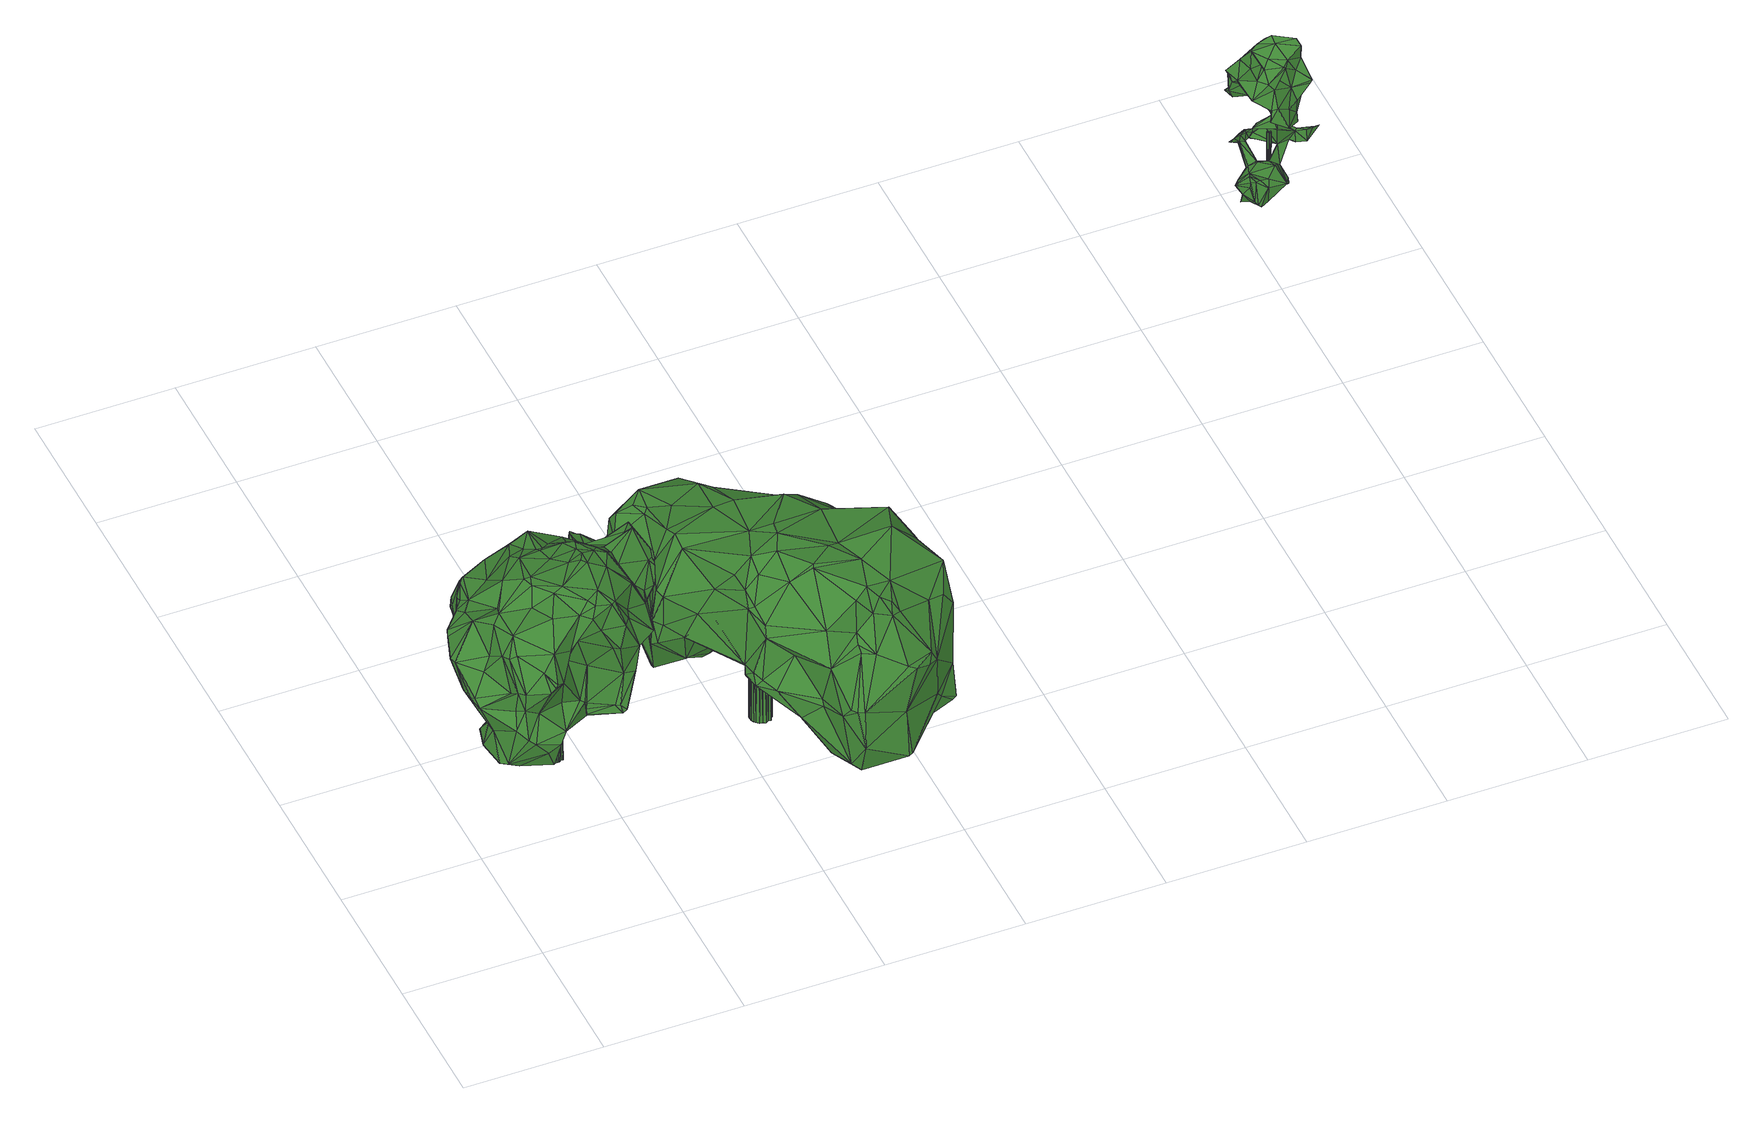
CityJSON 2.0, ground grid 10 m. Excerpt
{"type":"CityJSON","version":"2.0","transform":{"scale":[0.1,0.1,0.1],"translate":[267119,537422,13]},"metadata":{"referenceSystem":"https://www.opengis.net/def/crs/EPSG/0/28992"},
"CityObjects":{
"tree1":{"type":"SolitaryVegetationObject","attributes":{"gtid":569,"crown_width_m":14.97,"crown_median_z":24.35,"crown_r50_m":0.494,"crown_porosity":0.864,"trunk_H_m":10.89,"trunk_DBH_m":1.04,"trunk_radius_m":0.522,"trunk_base_height_m":13.46,"original_gtid":"652"},"geometry":[{"type":"Solid","lod":"3","boundaries":[[[[0,1,2]],[[3,4,5]],[[6,4,3]],[[7,8,9]],[[10,11,12]],[[13,12,11]],[[14,15,16]],[[17,18,19]],[[20,21,22]],[[23,24,25]],[[3,5,26]],[[3,27,28]],[[29,27,30]],[[31,20,32]],[[33,34,35]],[[36,37,38]],[[39,40,41]],[[29,30,42]],[[43,44,45]],[[46,47,48]],[[49,50,51]],[[52,53,54]],[[55,56,57]],[[58,59,60]],[[61,14,16]],[[62,63,64]],[[65,66,67]],[[35,68,69]],[[70,71,72]],[[73,74,75]],[[76,77,78]],[[44,78,77]],[[79,80,81]],[[82,83,84]],[[3,26,30]],[[27,29,85]],[[16,86,61]],[[43,45,87]],[[34,88,35]],[[89,33,35]],[[66,44,67]],[[79,81,90]],[[49,91,50]],[[92,93,94]],[[95,43,87]],[[96,97,98]],[[99,97,96]],[[79,25,80]],[[100,80,25]],[[101,102,35]],[[103,58,104]],[[105,13,106]],[[107,108,109]],[[110,66,65]],[[111,112,113]],[[67,95,65]],[[50,91,58]],[[25,114,100]],[[13,105,12]],[[1,115,53]],[[116,117,16]],[[20,118,21]],[[119,118,20]],[[89,35,69]],[[40,26,5]],[[39,41,120]],[[121,60,122]],[[123,88,34]],[[124,125,126]],[[58,91,49]],[[82,127,125]],[[128,20,31]],[[25,24,129]],[[117,130,55]],[[68,102,36]],[[21,131,132]],[[11,131,21]],[[30,27,3]],[[26,133,30]],[[68,35,102]],[[41,134,120]],[[63,135,136]],[[137,106,118]],[[40,39,26]],[[69,138,89]],[[137,139,140]],[[119,20,128]],[[141,142,143]],[[39,75,133]],[[26,39,133]],[[100,114,144]],[[21,132,22]],[[144,128,31]],[[129,145,146]],[[22,32,20]],[[147,148,149]],[[150,96,151]],[[9,31,7]],[[152,153,39]],[[94,64,63]],[[154,64,94]],[[19,155,156]],[[157,65,95]],[[158,123,159]],[[160,158,159]],[[137,118,119]],[[161,96,98]],[[161,98,162]],[[94,63,92]],[[65,163,110]],[[152,39,120]],[[60,59,122]],[[164,165,51]],[[51,165,166]],[[54,53,167]],[[115,167,53]],[[123,168,169]],[[123,113,168]],[[170,171,172]],[[173,53,52]],[[129,146,174]],[[32,8,7]],[[108,135,63]],[[31,100,144]],[[23,37,162]],[[23,162,98]],[[13,21,118]],[[144,139,128]],[[174,139,144]],[[59,103,122]],[[1,53,2]],[[17,145,175]],[[31,32,7]],[[176,177,74]],[[178,179,28]],[[99,180,181]],[[23,98,97]],[[182,183,107]],[[184,183,182]],[[76,185,186]],[[125,83,82]],[[15,187,188]],[[128,139,119]],[[16,15,116]],[[138,36,38]],[[175,145,129]],[[45,189,87]],[[88,123,158]],[[95,67,43]],[[14,187,15]],[[137,119,139]],[[159,169,160]],[[123,169,159]],[[190,191,82]],[[82,191,192]],[[193,120,134]],[[174,146,139]],[[24,194,129]],[[84,190,82]],[[195,63,136]],[[92,63,195]],[[62,109,196]],[[163,19,18]],[[150,197,180]],[[163,18,110]],[[198,110,18]],[[122,103,121]],[[199,200,96]],[[162,37,201]],[[158,202,88]],[[35,88,202]],[[99,150,180]],[[70,203,157]],[[202,204,205]],[[206,207,208]],[[158,204,202]],[[204,209,205]],[[50,41,210]],[[43,67,44]],[[55,57,117]],[[66,78,44]],[[164,210,4]],[[5,4,210]],[[152,120,193]],[[211,212,213]],[[50,134,41]],[[214,201,101]],[[215,200,199]],[[78,197,76]],[[216,157,203]],[[96,150,99]],[[124,148,125]],[[149,148,124]],[[188,217,15]],[[218,160,169]],[[149,218,169]],[[161,219,199]],[[220,64,221]],[[17,222,18]],[[209,214,101]],[[212,148,147]],[[218,209,204]],[[209,101,205]],[[220,82,192]],[[40,5,210]],[[40,210,41]],[[160,204,158]],[[204,160,218]],[[99,181,97]],[[181,223,97]],[[224,182,109]],[[225,219,126]],[[161,126,219]],[[104,152,193]],[[109,62,224]],[[162,201,161]],[[226,207,206]],[[226,227,207]],[[228,227,229]],[[116,227,228]],[[95,93,157]],[[92,157,93]],[[6,230,231]],[[66,110,198]],[[197,78,66]],[[179,232,233]],[[234,233,232]],[[81,235,90]],[[187,176,188]],[[81,80,236]],[[70,157,92]],[[237,178,85]],[[189,45,238]],[[187,177,176]],[[54,9,8]],[[93,87,154]],[[93,154,94]],[[16,117,86]],[[185,200,186]],[[109,182,107]],[[108,196,109]],[[58,60,121]],[[239,155,146]],[[198,240,180]],[[18,240,198]],[[86,85,61]],[[29,61,85]],[[241,242,225]],[[229,227,226]],[[181,180,243]],[[154,87,189]],[[154,238,221]],[[189,238,154]],[[186,242,77]],[[241,77,242]],[[244,132,245]],[[243,223,181]],[[36,102,37]],[[37,102,201]],[[6,234,230]],[[169,168,149]],[[246,170,172]],[[177,247,248]],[[176,143,249]],[[210,51,50]],[[121,103,104]],[[220,127,82]],[[226,206,52]],[[176,217,188]],[[77,238,45]],[[250,192,191]],[[147,113,112]],[[199,219,251]],[[51,166,49]],[[174,114,129]],[[229,244,228]],[[104,252,152]],[[228,117,116]],[[63,62,196]],[[108,63,196]],[[237,85,86]],[[34,111,113]],[[34,113,123]],[[230,253,83]],[[47,254,255]],[[2,53,173]],[[69,256,138]],[[36,138,256]],[[146,140,139]],[[103,59,58]],[[2,173,257]],[[2,257,0]],[[87,93,95]],[[224,250,179]],[[232,179,250]],[[126,161,201]],[[126,201,214]],[[44,77,45]],[[184,182,224]],[[13,118,106]],[[140,146,155]],[[156,155,239]],[[58,252,104]],[[246,72,136]],[[19,258,17]],[[49,252,58]],[[76,151,185]],[[197,150,151]],[[197,151,76]],[[164,51,210]],[[46,112,111]],[[230,142,165]],[[152,166,259]],[[54,167,9]],[[22,132,244]],[[22,244,229]],[[92,195,70]],[[71,70,195]],[[199,251,215]],[[205,35,202]],[[37,23,38]],[[199,96,161]],[[73,176,74]],[[166,152,252]],[[49,166,252]],[[127,220,260]],[[13,11,21]],[[261,208,262]],[[225,126,125]],[[193,134,104]],[[121,104,134]],[[155,19,163]],[[180,222,243]],[[248,42,74]],[[263,155,203]],[[216,203,155]],[[218,264,209]],[[152,259,153]],[[261,48,257]],[[248,247,42]],[[149,168,147]],[[42,247,29]],[[187,247,177]],[[265,183,178]],[[265,266,183]],[[170,105,106]],[[172,171,263]],[[12,246,107]],[[105,246,12]],[[83,212,211]],[[186,77,76]],[[234,6,233]],[[97,267,23]],[[24,23,267]],[[184,178,183]],[[27,85,178]],[[56,265,237]],[[192,62,64]],[[192,64,220]],[[259,141,268]],[[259,268,153]],[[245,10,56]],[[56,10,266]],[[269,241,225]],[[33,270,34]],[[107,135,108]],[[77,241,238]],[[269,238,241]],[[234,232,271]],[[221,260,220]],[[221,238,269]],[[257,206,261]],[[138,79,272]],[[138,272,89]],[[90,272,79]],[[55,245,56]],[[130,245,55]],[[168,113,147]],[[58,134,50]],[[58,121,134]],[[237,86,57]],[[170,106,171]],[[225,260,269]],[[174,144,114]],[[25,129,114]],[[267,97,223]],[[32,273,8]],[[22,273,32]],[[226,273,229]],[[0,274,1]],[[0,235,274]],[[140,171,137]],[[106,137,171]],[[242,251,225]],[[215,242,186]],[[107,183,266]],[[267,194,24]],[[83,253,84]],[[205,101,35]],[[190,253,271]],[[230,271,253]],[[275,33,272]],[[275,272,90]],[[89,272,33]],[[197,66,198]],[[39,268,75]],[[153,268,39]],[[230,48,142]],[[48,249,142]],[[141,165,142]],[[34,270,111]],[[234,271,230]],[[33,275,270]],[[27,178,28]],[[180,197,198]],[[127,276,125]],[[56,266,265]],[[6,231,4]],[[12,266,10]],[[107,266,12]],[[249,48,217]],[[249,217,176]],[[15,217,262]],[[36,256,68]],[[69,68,256]],[[261,262,217]],[[151,96,200]],[[151,200,185]],[[245,131,10]],[[11,10,131]],[[262,208,277]],[[262,116,15]],[[261,217,48]],[[75,268,73]],[[268,141,73]],[[56,237,57]],[[269,260,221]],[[157,163,65]],[[115,274,81]],[[81,167,115]],[[9,167,236]],[[1,274,115]],[[100,31,236]],[[230,165,164]],[[83,211,230]],[[101,201,102]],[[259,166,165]],[[141,259,165]],[[178,237,265]],[[226,52,273]],[[52,54,273]],[[130,244,245]],[[164,231,230]],[[163,157,216]],[[4,231,164]],[[178,184,179]],[[224,179,184]],[[192,250,62]],[[224,62,250]],[[212,83,148]],[[117,57,86]],[[246,105,170]],[[8,273,54]],[[163,216,155]],[[250,191,232]],[[52,206,173]],[[75,74,133]],[[173,206,257]],[[251,219,225]],[[175,222,17]],[[136,135,246]],[[229,273,22]],[[246,135,107]],[[248,74,177]],[[215,186,200]],[[209,264,214]],[[149,264,218]],[[136,72,71]],[[124,126,264]],[[214,264,126]],[[275,90,235]],[[275,235,0]],[[124,264,149]],[[84,253,190]],[[48,47,257]],[[257,255,0]],[[111,47,46]],[[61,29,247]],[[172,72,246]],[[70,72,172]],[[261,206,208]],[[187,14,247]],[[61,247,14]],[[270,254,111]],[[228,130,117]],[[244,130,228]],[[47,255,257]],[[71,195,136]],[[47,111,254]],[[81,274,235]],[[270,275,255]],[[270,255,254]],[[0,255,275]],[[6,3,233]],[[179,233,28]],[[3,28,233]],[[249,143,142]],[[212,147,112]],[[263,171,140]],[[263,140,155]],[[17,258,145]],[[251,242,215]],[[172,203,70]],[[263,203,172]],[[277,207,116]],[[277,116,262]],[[175,129,194]],[[243,194,223]],[[267,223,194]],[[222,194,243]],[[222,175,194]],[[30,74,42]],[[138,278,79]],[[38,278,138]],[[141,143,73]],[[176,73,143]],[[133,74,30]],[[79,278,25]],[[23,25,278]],[[38,23,278]],[[221,64,279]],[[154,279,64]],[[221,279,154]],[[48,213,46]],[[212,112,213]],[[125,148,83]],[[46,213,112]],[[230,213,48]],[[211,213,230]],[[146,145,258]],[[81,236,167]],[[146,258,239]],[[19,156,258]],[[156,239,258]],[[225,125,276]],[[260,276,127]],[[260,225,276]],[[100,236,80]],[[9,236,31]],[[222,240,18]],[[180,240,222]],[[207,277,208]],[[207,227,116]],[[132,131,245]],[[190,271,191]],[[232,191,271]],[[280,281,282]],[[280,282,283]],[[283,282,284]],[[283,284,285]],[[282,281,286]],[[282,286,284]],[[284,286,287]],[[284,287,285]],[[286,281,288]],[[286,288,287]],[[287,288,289]],[[287,289,285]],[[288,281,290]],[[288,290,289]],[[289,290,291]],[[289,291,285]],[[290,281,292]],[[290,292,291]],[[291,292,293]],[[291,293,285]],[[292,281,294]],[[292,294,293]],[[293,294,295]],[[293,295,285]],[[294,281,296]],[[294,296,295]],[[295,296,297]],[[295,297,285]],[[296,281,298]],[[296,298,297]],[[297,298,299]],[[297,299,285]],[[298,281,300]],[[298,300,299]],[[299,300,301]],[[299,301,285]],[[300,281,302]],[[300,302,301]],[[301,302,303]],[[301,303,285]],[[302,281,304]],[[302,304,303]],[[303,304,305]],[[303,305,285]],[[304,281,306]],[[304,306,305]],[[305,306,307]],[[305,307,285]],[[306,281,308]],[[306,308,307]],[[307,308,309]],[[307,309,285]],[[308,281,310]],[[308,310,309]],[[309,310,311]],[[309,311,285]],[[310,281,312]],[[310,312,311]],[[311,312,313]],[[311,313,285]],[[312,281,314]],[[312,314,313]],[[313,314,315]],[[313,315,285]],[[314,281,316]],[[314,316,315]],[[315,316,317]],[[315,317,285]],[[316,281,318]],[[316,318,317]],[[317,318,319]],[[317,319,285]],[[318,281,320]],[[318,320,319]],[[319,320,321]],[[319,321,285]],[[320,281,322]],[[320,322,321]],[[321,322,323]],[[321,323,285]],[[322,281,324]],[[322,324,323]],[[323,324,325]],[[323,325,285]],[[324,281,326]],[[324,326,325]],[[325,326,327]],[[325,327,285]],[[326,281,328]],[[326,328,327]],[[327,328,329]],[[327,329,285]],[[328,281,280]],[[328,280,329]],[[329,280,283]],[[329,283,285]]]]}]},
"tree2":{"type":"SolitaryVegetationObject","attributes":{"gtid":568,"crown_width_m":22.78,"crown_median_z":23.11,"crown_r50_m":0.527,"crown_porosity":0.887,"trunk_H_m":9.75,"trunk_DBH_m":1.53,"trunk_radius_m":0.766,"trunk_base_height_m":13.36,"original_gtid":"651"},"geometry":[{"type":"Solid","lod":"3","boundaries":[[[[330,331,332]],[[333,334,335]],[[336,337,338]],[[339,340,341]],[[342,343,344]],[[345,346,347]],[[348,349,350]],[[351,352,353]],[[354,350,349]],[[355,356,357]],[[358,352,351]],[[359,360,361]],[[362,363,364]],[[365,366,367]],[[340,348,350]],[[341,354,368]],[[369,370,371]],[[332,372,373]],[[374,375,376]],[[377,378,379]],[[380,381,382]],[[366,383,367]],[[384,385,386]],[[387,388,389]],[[383,388,387]],[[344,343,355]],[[355,343,338]],[[390,391,392]],[[393,394,395]],[[335,330,333]],[[344,396,397]],[[398,399,394]],[[400,401,402]],[[341,350,354]],[[340,350,341]],[[403,404,405]],[[406,407,408]],[[409,410,411]],[[341,412,339]],[[413,414,415]],[[354,362,368]],[[416,412,368]],[[339,412,416]],[[417,418,419]],[[420,421,422]],[[381,362,364]],[[416,368,423]],[[398,347,346]],[[335,424,330]],[[425,426,427]],[[424,331,330]],[[428,380,352]],[[409,429,430]],[[431,430,429]],[[331,424,432]],[[433,434,435]],[[349,399,398]],[[423,381,428]],[[380,428,381]],[[436,437,438]],[[439,440,391]],[[349,398,346]],[[389,388,385]],[[387,367,383]],[[335,334,441]],[[442,432,419]],[[443,419,432]],[[354,363,362]],[[382,353,352]],[[380,382,352]],[[444,445,446]],[[447,448,449]],[[336,343,342]],[[450,451,452]],[[348,399,349]],[[336,453,337]],[[454,455,413]],[[344,397,342]],[[456,398,394]],[[368,412,341]],[[456,347,398]],[[457,388,383]],[[458,457,383]],[[459,460,448]],[[461,462,417]],[[417,419,461]],[[463,449,448]],[[464,465,466]],[[467,468,469]],[[470,471,472]],[[462,471,470]],[[473,474,475]],[[446,366,365]],[[339,476,446]],[[366,446,476]],[[390,477,391]],[[478,479,480]],[[390,464,481]],[[330,482,333]],[[483,335,441]],[[423,368,381]],[[381,364,382]],[[362,381,368]],[[472,484,467]],[[354,439,363]],[[485,486,487]],[[376,488,489]],[[490,491,365]],[[353,364,391]],[[379,484,471]],[[472,471,484]],[[455,414,413]],[[492,493,421]],[[422,421,493]],[[450,494,377]],[[469,472,467]],[[470,472,469]],[[390,465,464]],[[397,495,479]],[[496,497,498]],[[353,477,351]],[[353,391,477]],[[351,477,390]],[[364,353,382]],[[499,356,500]],[[439,391,501]],[[364,363,501]],[[364,501,391]],[[502,351,481]],[[502,481,406]],[[503,456,504]],[[349,346,439]],[[501,363,439]],[[492,337,453]],[[444,446,365]],[[402,505,405]],[[493,401,400]],[[421,337,492]],[[411,506,409]],[[507,508,509]],[[510,511,475]],[[473,511,510]],[[475,511,473]],[[411,512,506]],[[355,500,356]],[[442,373,372]],[[372,331,442]],[[330,332,482]],[[513,385,514]],[[513,389,385]],[[515,420,422]],[[516,426,517]],[[508,355,509]],[[499,518,356]],[[519,480,520]],[[521,522,487]],[[357,523,509]],[[524,516,430]],[[524,430,525]],[[526,527,528]],[[529,528,527]],[[359,361,530]],[[397,530,361]],[[462,531,471]],[[532,429,409]],[[533,435,534]],[[533,534,535]],[[536,378,537]],[[493,492,401]],[[342,405,336]],[[538,410,409]],[[539,540,524]],[[484,536,441]],[[527,541,542]],[[475,543,544]],[[419,359,461]],[[545,546,547]],[[426,415,517]],[[548,549,422]],[[550,551,414]],[[552,528,529]],[[553,554,555]],[[541,377,542]],[[332,331,372]],[[539,524,525]],[[444,521,434]],[[444,434,556]],[[513,514,500]],[[513,500,338]],[[485,515,422]],[[557,558,559]],[[400,558,557]],[[367,490,365]],[[410,538,560]],[[410,560,411]],[[352,561,428]],[[562,539,563]],[[485,487,522]],[[358,502,408]],[[351,502,358]],[[564,565,566]],[[567,560,374]],[[568,543,474]],[[473,510,407]],[[376,517,488]],[[508,344,355]],[[426,425,415]],[[567,545,569]],[[567,374,489]],[[567,569,560]],[[532,409,570]],[[571,433,572]],[[532,431,429]],[[499,408,518]],[[551,573,565]],[[560,569,411]],[[489,374,376]],[[551,565,564]],[[411,569,545]],[[525,574,539]],[[575,452,576]],[[431,577,525]],[[574,577,431]],[[574,525,577]],[[566,537,369]],[[541,369,537]],[[425,454,413]],[[425,413,415]],[[407,576,523]],[[510,576,407]],[[485,522,515]],[[574,431,539]],[[578,546,552]],[[508,507,579]],[[530,397,396]],[[509,523,507]],[[426,540,427]],[[357,509,355]],[[534,437,580]],[[420,389,513]],[[579,530,508]],[[529,581,486]],[[580,498,582]],[[534,580,582]],[[500,514,499]],[[424,335,432]],[[390,392,465]],[[402,404,400]],[[407,523,357]],[[450,379,451]],[[377,527,542]],[[405,404,402]],[[336,405,453]],[[583,584,488]],[[585,445,571]],[[414,517,415]],[[508,530,396]],[[541,526,369]],[[508,396,344]],[[482,417,462]],[[536,551,550]],[[400,404,586]],[[450,498,497]],[[556,433,571]],[[587,497,496]],[[373,442,418]],[[361,495,397]],[[510,475,544]],[[463,588,393]],[[551,564,583]],[[517,551,583]],[[546,570,547]],[[547,570,506]],[[422,549,485]],[[484,379,378]],[[420,491,589]],[[490,589,491]],[[436,587,437]],[[454,590,455]],[[403,478,404]],[[553,393,395]],[[553,571,393]],[[404,478,586]],[[586,591,558]],[[587,494,497]],[[430,375,538]],[[550,414,590]],[[455,590,414]],[[536,550,441]],[[547,512,545]],[[393,588,394]],[[537,573,536]],[[349,439,354]],[[463,394,588]],[[486,581,487]],[[392,592,504]],[[431,563,539]],[[545,512,411]],[[564,369,371]],[[357,518,407]],[[408,407,518]],[[405,479,403]],[[342,479,405]],[[397,479,342]],[[392,593,592]],[[440,593,392]],[[478,532,594]],[[535,534,582]],[[439,345,440]],[[458,383,476]],[[426,524,540]],[[426,516,524]],[[431,525,430]],[[521,581,595]],[[496,498,437]],[[559,558,552]],[[513,338,337]],[[513,337,421]],[[420,513,421]],[[551,536,573]],[[390,481,351]],[[567,489,584]],[[464,466,596]],[[593,597,592]],[[583,488,517]],[[557,548,400]],[[582,544,543]],[[582,543,598]],[[478,594,586]],[[587,496,437]],[[452,507,576]],[[586,558,400]],[[532,570,594]],[[581,527,494]],[[517,430,516]],[[599,444,365]],[[388,457,386]],[[331,432,442]],[[547,506,512]],[[519,562,480]],[[478,480,562]],[[345,439,346]],[[517,414,551]],[[564,371,583]],[[333,469,334]],[[497,494,450]],[[600,399,348]],[[333,470,469]],[[482,462,470]],[[333,482,470]],[[469,468,334]],[[339,348,340]],[[373,418,332]],[[332,418,482]],[[488,584,489]],[[583,567,584]],[[371,545,583]],[[567,583,545]],[[450,377,379]],[[532,563,431]],[[559,529,486]],[[581,521,487]],[[371,546,545]],[[392,504,465]],[[504,601,465]],[[385,499,514]],[[546,371,370]],[[539,562,540]],[[521,444,599]],[[592,503,504]],[[571,572,393]],[[399,395,394]],[[459,568,460]],[[541,378,377]],[[383,366,476]],[[523,576,507]],[[535,598,447]],[[452,582,498]],[[452,498,450]],[[416,476,339]],[[495,480,479]],[[486,549,559]],[[485,549,486]],[[356,518,357]],[[559,552,529]],[[433,556,434]],[[598,535,582]],[[503,597,456]],[[384,386,602]],[[384,602,358]],[[458,602,457]],[[478,563,532]],[[562,563,478]],[[403,479,478]],[[544,582,452]],[[579,461,359]],[[474,543,475]],[[336,338,343]],[[347,456,345]],[[566,369,564]],[[473,407,603]],[[473,603,474]],[[596,474,603]],[[503,592,597]],[[406,603,407]],[[578,552,558]],[[408,502,406]],[[520,495,360]],[[359,530,579]],[[507,451,461]],[[436,494,587]],[[494,436,595]],[[452,451,507]],[[474,596,466]],[[504,456,604]],[[454,432,335]],[[590,454,335]],[[593,456,597]],[[500,355,338]],[[367,387,490]],[[389,490,387]],[[409,430,538]],[[559,549,557]],[[491,515,599]],[[491,599,365]],[[557,549,548]],[[461,579,507]],[[458,561,602]],[[505,605,405]],[[417,482,418]],[[442,419,418]],[[578,570,546]],[[596,603,464]],[[406,464,603]],[[515,491,420]],[[519,520,562]],[[520,540,562]],[[600,554,553]],[[384,499,385]],[[408,384,358]],[[499,384,408]],[[388,386,385]],[[427,606,443]],[[593,345,456]],[[440,345,593]],[[515,522,599]],[[495,520,480]],[[548,493,400]],[[422,493,548]],[[448,604,456]],[[484,441,334]],[[456,394,463]],[[392,391,440]],[[448,456,463]],[[537,378,541]],[[522,521,599]],[[591,586,594]],[[352,358,602]],[[498,580,437]],[[360,606,520]],[[591,578,558]],[[544,576,510]],[[575,576,544]],[[607,561,458]],[[428,561,423]],[[607,423,561]],[[448,460,568]],[[401,605,505]],[[604,448,568]],[[334,468,484]],[[468,467,484]],[[578,594,570]],[[555,339,446]],[[571,553,585]],[[553,555,585]],[[555,446,585]],[[589,389,420]],[[589,490,389]],[[517,376,430]],[[435,434,438]],[[604,568,504]],[[543,459,598]],[[444,556,445]],[[568,459,543]],[[560,538,375]],[[376,375,430]],[[374,560,375]],[[570,409,506]],[[608,434,521]],[[601,466,465]],[[568,601,504]],[[474,601,568]],[[474,466,601]],[[590,335,483]],[[533,572,435]],[[449,572,533]],[[464,406,481]],[[483,550,590]],[[401,505,402]],[[360,495,361]],[[369,526,370]],[[436,608,521]],[[521,595,436]],[[461,531,462]],[[546,370,552]],[[575,544,452]],[[454,425,432]],[[427,432,425]],[[443,432,427]],[[494,527,377]],[[436,434,608]],[[436,438,434]],[[528,370,526]],[[552,370,528]],[[573,566,565]],[[348,554,600]],[[339,555,554]],[[348,339,554]],[[483,441,550]],[[433,435,572]],[[536,484,378]],[[600,395,399]],[[600,553,395]],[[459,448,447]],[[459,447,598]],[[573,537,566]],[[443,606,419]],[[423,607,416]],[[476,416,607]],[[476,607,458]],[[360,359,606]],[[359,419,606]],[[447,533,535]],[[447,449,533]],[[446,445,585]],[[556,571,445]],[[453,605,492]],[[492,605,401]],[[453,405,605]],[[581,494,595]],[[527,581,529]],[[526,541,527]],[[591,594,578]],[[386,457,602]],[[561,352,602]],[[461,451,531]],[[379,531,451]],[[471,531,379]],[[435,438,437]],[[435,437,534]],[[427,520,606]],[[427,540,520]],[[449,463,572]],[[393,572,463]],[[609,610,611]],[[609,611,612]],[[612,611,613]],[[612,613,614]],[[611,610,615]],[[611,615,613]],[[613,615,616]],[[613,616,614]],[[615,610,617]],[[615,617,616]],[[616,617,618]],[[616,618,614]],[[617,610,619]],[[617,619,618]],[[618,619,620]],[[618,620,614]],[[619,610,621]],[[619,621,620]],[[620,621,622]],[[620,622,614]],[[621,610,623]],[[621,623,622]],[[622,623,624]],[[622,624,614]],[[623,610,625]],[[623,625,624]],[[624,625,626]],[[624,626,614]],[[625,610,627]],[[625,627,626]],[[626,627,628]],[[626,628,614]],[[627,610,629]],[[627,629,628]],[[628,629,630]],[[628,630,614]],[[629,610,631]],[[629,631,630]],[[630,631,632]],[[630,632,614]],[[631,610,633]],[[631,633,632]],[[632,633,634]],[[632,634,614]],[[633,610,635]],[[633,635,634]],[[634,635,636]],[[634,636,614]],[[635,610,637]],[[635,637,636]],[[636,637,638]],[[636,638,614]],[[637,610,639]],[[637,639,638]],[[638,639,640]],[[638,640,614]],[[639,610,641]],[[639,641,640]],[[640,641,642]],[[640,642,614]],[[641,610,643]],[[641,643,642]],[[642,643,644]],[[642,644,614]],[[643,610,645]],[[643,645,644]],[[644,645,646]],[[644,646,614]],[[645,610,647]],[[645,647,646]],[[646,647,648]],[[646,648,614]],[[647,610,649]],[[647,649,648]],[[648,649,650]],[[648,650,614]],[[649,610,651]],[[649,651,650]],[[650,651,652]],[[650,652,614]],[[651,610,653]],[[651,653,652]],[[652,653,654]],[[652,654,614]],[[653,610,655]],[[653,655,654]],[[654,655,656]],[[654,656,614]],[[655,610,657]],[[655,657,656]],[[656,657,658]],[[656,658,614]],[[657,610,609]],[[657,609,658]],[[658,609,612]],[[658,612,614]]]]}]},
"tree3":{"type":"SolitaryVegetationObject","attributes":{"gtid":586,"crown_width_m":5.56,"crown_median_z":19.34,"crown_r50_m":0.342,"crown_porosity":0.926,"trunk_H_m":5.84,"trunk_DBH_m":0.227,"trunk_radius_m":0.113,"trunk_base_height_m":13.5,"original_gtid":"670"},"geometry":[{"type":"MultiSurface","lod":"3","boundaries":[[[659,660,661]],[[662,663,664]],[[665,666,667]],[[668,669,670]],[[671,672,673]],[[671,674,672]],[[675,676,677]],[[678,679,680]],[[681,682,683]],[[684,685,686]],[[687,686,685]],[[681,688,689]],[[690,691,692]],[[693,664,663]],[[694,693,663]],[[683,695,696]],[[697,698,671]],[[699,700,701]],[[699,702,700]],[[703,704,705]],[[706,699,680]],[[707,708,692]],[[709,692,708]],[[710,711,712]],[[674,713,672]],[[714,713,674]],[[715,716,717]],[[682,718,683]],[[660,719,661]],[[720,721,677]],[[710,712,722]],[[710,722,695]],[[687,723,724]],[[681,689,682]],[[725,726,727]],[[728,729,679]],[[661,675,730]],[[702,699,694]],[[731,732,733]],[[694,699,693]],[[706,693,699]],[[734,735,736]],[[734,737,735]],[[738,739,740]],[[736,735,741]],[[742,741,735]],[[668,670,695]],[[743,739,725]],[[716,744,745]],[[666,665,746]],[[667,666,747]],[[667,747,748]],[[749,683,696]],[[746,665,691]],[[750,751,731]],[[662,684,752]],[[732,751,727]],[[731,751,732]],[[721,675,677]],[[685,753,754]],[[685,754,687]],[[755,756,757]],[[758,737,759]],[[752,684,686]],[[760,761,762]],[[760,762,687]],[[763,764,765]],[[728,766,729]],[[689,767,718]],[[710,768,676]],[[680,699,701]],[[769,770,747]],[[731,771,711]],[[664,769,662]],[[716,715,744]],[[684,753,685]],[[717,772,715]],[[773,715,772]],[[690,753,684]],[[686,762,774]],[[747,746,769]],[[766,775,748]],[[766,748,776]],[[746,691,769]],[[728,775,766]],[[777,745,778]],[[690,684,769]],[[693,770,664]],[[694,700,702]],[[751,742,743]],[[733,726,759]],[[758,759,726]],[[758,726,779]],[[779,726,725]],[[732,727,726]],[[726,733,732]],[[730,780,781]],[[729,782,679]],[[733,783,784]],[[725,727,743]],[[706,785,786]],[[675,714,730]],[[783,787,784]],[[751,743,727]],[[711,713,750]],[[659,661,781]],[[729,766,786]],[[683,749,688]],[[683,688,681]],[[660,788,789]],[[663,790,694]],[[791,792,759]],[[791,793,792]],[[780,659,781]],[[689,718,682]],[[787,712,784]],[[794,659,765]],[[667,707,665]],[[707,692,665]],[[730,781,661]],[[738,725,739]],[[748,795,667]],[[775,667,795]],[[775,795,748]],[[780,796,659]],[[672,713,711]],[[797,717,756]],[[797,756,760]],[[798,737,734]],[[777,667,775]],[[798,791,737]],[[759,737,791]],[[791,798,698]],[[668,799,720]],[[800,720,799]],[[801,703,802]],[[703,705,802]],[[667,803,707]],[[804,805,806]],[[753,690,692]],[[772,708,773]],[[691,665,692]],[[797,724,669]],[[710,672,711]],[[706,807,693]],[[804,806,678]],[[696,722,749]],[[679,808,728]],[[809,728,808]],[[695,810,710]],[[659,796,765]],[[709,753,692]],[[745,811,757]],[[760,801,761]],[[713,764,750]],[[801,704,703]],[[705,704,812]],[[731,711,750]],[[724,723,669]],[[741,674,736]],[[735,737,738]],[[722,710,813]],[[720,768,668]],[[814,815,762]],[[701,762,815]],[[813,816,722]],[[749,722,816]],[[748,770,776]],[[773,708,778]],[[767,683,718]],[[767,689,688]],[[767,695,683]],[[688,695,767]],[[668,695,688]],[[764,763,741]],[[734,736,798]],[[737,758,738]],[[741,763,674]],[[758,779,738]],[[725,738,779]],[[740,735,738]],[[777,778,803]],[[660,789,719]],[[777,811,745]],[[751,741,742]],[[740,742,735]],[[714,763,730]],[[810,817,768]],[[740,739,742]],[[743,742,739]],[[793,783,792]],[[694,790,700]],[[700,790,774]],[[764,751,750]],[[802,814,761]],[[801,802,761]],[[776,786,766]],[[661,719,675]],[[676,675,719]],[[780,730,765]],[[745,744,778]],[[793,698,783]],[[733,792,783]],[[691,690,769]],[[786,785,729]],[[807,770,693]],[[662,769,684]],[[807,776,770]],[[671,818,674]],[[783,698,787]],[[697,787,698]],[[780,765,796]],[[696,695,722]],[[774,701,700]],[[723,772,717]],[[674,763,714]],[[813,721,800]],[[697,672,787]],[[819,728,809]],[[819,809,812]],[[659,794,660]],[[688,749,820]],[[777,775,811]],[[809,808,805]],[[680,679,782]],[[680,782,706]],[[711,771,712]],[[760,821,704]],[[797,723,717]],[[680,701,815]],[[671,673,822]],[[752,774,790]],[[751,764,741]],[[724,797,760]],[[724,760,687]],[[710,676,823]],[[709,708,772]],[[761,814,762]],[[697,671,822]],[[701,774,762]],[[812,809,705]],[[705,809,805]],[[668,820,816]],[[708,707,803]],[[708,803,778]],[[687,762,686]],[[747,770,748]],[[697,822,673]],[[669,824,789]],[[676,789,788]],[[676,789,824]],[[719,789,676]],[[672,697,673]],[[686,774,752]],[[712,771,733]],[[784,712,733]],[[733,771,731]],[[759,792,733]],[[788,660,794]],[[672,710,712]],[[672,712,787]],[[714,794,765]],[[714,765,713]],[[788,823,676]],[[823,714,675]],[[788,714,823]],[[756,821,760]],[[816,820,749]],[[821,756,755]],[[747,666,746]],[[755,825,821]],[[755,757,825]],[[825,819,821]],[[825,757,819]],[[789,817,826]],[[670,669,723]],[[819,812,821]],[[821,812,704]],[[769,664,770]],[[776,807,786]],[[706,786,807]],[[713,765,764]],[[817,723,826]],[[704,801,760]],[[802,680,814]],[[680,815,814]],[[788,794,714]],[[723,817,670]],[[695,670,817]],[[695,817,810]],[[709,827,753]],[[772,723,827]],[[772,827,709]],[[754,753,827]],[[663,662,790]],[[752,790,662]],[[798,818,698]],[[671,698,818]],[[679,805,808]],[[678,806,679]],[[679,806,805]],[[789,826,669]],[[669,826,797]],[[723,797,826]],[[763,765,730]],[[721,720,800]],[[813,799,816]],[[800,799,813]],[[669,668,768]],[[669,768,824]],[[777,803,667]],[[728,811,775]],[[773,778,744]],[[773,744,715]],[[687,754,723]],[[729,785,782]],[[791,698,793]],[[819,811,728]],[[782,785,706]],[[757,811,819]],[[757,717,716]],[[745,757,716]],[[757,756,717]],[[810,768,710]],[[789,768,817]],[[789,676,768]],[[802,804,680]],[[678,680,804]],[[823,675,721]],[[674,818,736]],[[736,818,798]],[[705,804,802]],[[804,705,805]],[[816,799,668]],[[823,721,710]],[[813,710,721]],[[754,827,723]],[[688,820,668]],[[824,677,676]],[[824,768,677]],[[720,677,768]],[[828,829,830]],[[828,830,831]],[[829,832,833]],[[829,833,830]],[[830,833,834]],[[830,834,831]],[[833,832,835]],[[833,835,834]],[[834,835,836]],[[834,836,831]],[[835,832,837]],[[835,837,836]],[[836,837,838]],[[836,838,831]],[[838,837,839]],[[838,839,831]],[[837,832,840]],[[837,840,839]],[[839,840,841]],[[839,841,831]],[[840,832,842]],[[840,842,841]],[[841,842,831]],[[831,842,843]],[[842,832,844]],[[842,844,843]],[[843,844,845]],[[843,845,831]],[[844,832,846]],[[844,846,845]],[[845,846,847]],[[845,847,831]],[[846,832,829]],[[846,829,847]],[[847,829,828]],[[847,828,831]]]}]}
},
"vertices":[
[84,217,165],[85,195,168],[91,201,164],[135,189,84],[113,205,87],[125,207,76],[117,203,91],[98,163,179],[102,170,178],[91,166,177],[136,131,130],[118,130,148],[124,126,125],[113,123,149],[157,203,138],[151,207,157],[160,184,145],[35,107,129],[35,108,114],[50,101,130],[99,137,174],[108,129,167],[113,155,174],[22,165,151],[30,149,158],[36,154,162],[133,213,76],[145,174,101],[141,176,101],[155,184,118],[152,200,92],[78,146,177],[101,159,179],[56,223,145],[59,237,127],[39,225,131],[21,189,141],[11,181,134],[23,180,146],[127,231,77],[126,218,75],[103,230,67],[155,205,114],[53,103,65],[33,113,63],[42,116,62],[98,224,126],[97,222,149],[105,215,128],[86,232,73],[88,229,69],[92,224,71],[104,186,174],[97,190,172],[101,177,176],[142,160,139],[141,154,136],[151,165,136],[85,238,70],[69,248,49],[69,248,48],[160,182,140],[98,139,83],[108,116,80],[86,136,82],[38,98,92],[25,113,67],[47,98,81],[28,205,136],[33,210,143],[79,112,103],[83,119,90],[85,123,91],[142,223,100],[150,215,108],[147,229,90],[17,136,68],[38,135,67],[21,118,65],[48,175,169],[59,166,174],[66,190,170],[86,177,84],[80,193,103],[86,179,96],[155,175,129],[159,174,140],[56,108,64],[49,237,121],[36,213,145],[63,198,166],[86,232,72],[82,116,87],[60,123,85],[81,117,87],[55,96,88],[8,148,110],[5,154,130],[4,160,129],[8,136,112],[61,158,174],[30,210,108],[30,203,123],[72,253,52],[89,243,71],[107,118,135],[95,122,152],[121,126,104],[111,117,81],[118,127,84],[34,100,95],[88,235,135],[80,229,116],[76,232,116],[56,146,166],[81,190,171],[149,196,162],[153,178,147],[105,127,167],[93,127,170],[104,241,69],[73,253,51],[70,254,50],[53,241,110],[57,203,107],[65,186,94],[41,183,102],[80,175,83],[89,131,173],[36,131,161],[136,162,144],[120,137,149],[128,148,160],[147,228,90],[97,239,67],[107,118,85],[104,120,85],[89,122,164],[30,190,146],[81,125,168],[71,117,147],[122,219,98],[115,197,111],[133,213,103],[71,144,175],[35,122,151],[56,110,155],[73,226,109],[64,208,109],[58,216,106],[10,130,107],[20,134,89],[111,237,80],[115,236,82],[61,121,67],[61,106,131],[54,102,132],[60,99,95],[46,240,109],[49,241,106],[48,238,102],[20,169,112],[10,178,131],[45,109,108],[106,211,89],[105,218,94],[105,225,90],[83,178,173],[62,235,104],[59,236,101],[104,124,132],[79,124,147],[88,129,118],[100,191,171],[63,128,169],[31,125,147],[145,216,120],[151,212,118],[128,169,115],[117,171,107],[10,126,111],[9,132,115],[121,139,95],[118,152,125],[107,154,117],[19,146,73],[22,146,73],[148,210,136],[140,214,140],[55,116,64],[90,175,98],[95,170,100],[91,158,84],[104,242,70],[29,133,144],[82,116,88],[111,118,81],[20,127,87],[28,107,100],[29,158,118],[28,139,92],[30,184,114],[36,232,112],[76,113,105],[36,234,102],[35,228,109],[122,189,160],[125,187,161],[137,194,153],[35,227,102],[100,225,69],[90,195,117],[70,206,122],[93,217,127],[32,207,105],[33,140,92],[65,118,103],[135,214,141],[43,234,100],[43,175,106],[76,159,67],[67,149,64],[32,113,127],[20,142,126],[117,145,92],[46,167,81],[116,178,171],[128,182,159],[130,175,154],[119,168,174],[101,194,113],[109,206,90],[113,172,106],[123,184,104],[120,184,106],[74,202,165],[64,166,174],[151,165,135],[54,138,67],[56,103,134],[31,115,110],[52,142,68],[45,155,84],[31,123,119],[129,152,159],[137,146,141],[112,125,106],[157,201,131],[154,209,116],[126,202,129],[106,150,97],[49,154,99],[88,240,72],[87,184,106],[82,229,141],[84,220,160],[27,197,141],[107,214,154],[48,108,143],[107,226,90],[72,160,69],[118,208,148],[146,202,154],[73,128,129],[46,211,106],[134,156,131],[130,139,129],[26,147,134],[119,232,83],[62,148,66],[67,227,141],[99,182,113],[47,199,150],[111,171,176],[80,194,169],[70,215,160],[64,164,98],[146,197,158],[42,171,150],[71,134,87],[88,170,5],[83,170,5],[88,171,5],[86,169,114],[86,170,114],[81,169,113],[87,173,5],[85,172,114],[86,174,5],[84,173,114],[85,175,5],[83,173,114],[84,175,5],[82,174,114],[83,175,5],[81,174,114],[81,175,5],[79,174,114],[80,174,5],[78,173,113],[79,174,5],[77,173,113],[78,173,5],[76,172,113],[78,171,5],[76,170,113],[78,170,4],[75,169,113],[78,169,4],[76,168,113],[78,167,4],[76,166,113],[79,166,4],[77,165,113],[80,165,4],[78,164,113],[82,165,5],[79,164,113],[83,165,5],[81,164,113],[84,165,5],[82,164,113],[85,166,5],[83,164,114],[87,166,5],[84,165,114],[87,167,5],[85,166,114],[88,169,5],[86,168,114],
[282,250,28],[273,265,30],[276,262,45],[275,210,19],[249,218,11],[262,246,14],[204,214,166],[201,183,172],[216,184,172],[222,38,142],[226,15,123],[238,26,160],[198,233,157],[212,209,164],[225,216,149],[266,6,79],[263,5,78],[263,19,74],[223,21,114],[233,6,94],[229,10,124],[316,71,176],[272,57,186],[296,49,167],[233,8,124],[254,182,163],[259,178,166],[280,179,150],[291,98,193],[220,243,95],[210,252,81],[197,240,108],[265,10,152],[270,8,150],[285,19,150],[190,100,155],[195,84,152],[193,97,158],[246,20,161],[167,208,79],[156,198,76],[138,229,45],[272,270,46],[270,264,49],[120,268,21],[126,270,29],[139,276,27],[196,178,49],[215,208,66],[221,197,68],[267,43,181],[264,34,177],[271,38,175],[216,92,176],[257,107,183],[224,131,184],[249,104,186],[202,111,172],[217,116,183],[202,123,178],[316,55,152],[289,19,142],[308,37,117],[209,58,88],[224,42,64],[209,57,88],[232,225,129],[204,238,139],[234,16,67],[229,21,70],[144,214,139],[163,208,159],[150,224,151],[164,248,123],[149,233,139],[168,229,161],[313,112,166],[297,155,146],[300,123,186],[124,260,49],[114,253,39],[112,245,39],[237,29,165],[208,282,15],[205,277,16],[206,284,16],[238,33,172],[265,246,52],[267,257,52],[243,246,58],[168,158,168],[168,170,171],[147,152,144],[251,36,182],[266,249,18],[221,284,19],[201,288,33],[216,273,49],[260,46,185],[140,278,61],[139,285,52],[149,299,72],[238,264,34],[183,88,109],[185,94,112],[189,93,111],[183,140,116],[223,118,122],[209,110,132],[263,9,114],[293,27,104],[241,236,15],[271,271,47],[216,272,49],[185,94,113],[185,80,117],[194,80,144],[248,98,86],[246,63,96],[219,68,99],[226,168,73],[253,179,89],[255,171,92],[180,202,165],[223,278,13],[220,275,13],[268,28,76],[232,91,187],[231,88,186],[269,102,83],[252,103,114],[245,222,94],[263,226,48],[227,49,69],[324,89,135],[310,60,123],[321,88,132],[251,211,22],[249,212,19],[253,211,21],[271,208,24],[257,223,47],[257,212,28],[309,145,101],[296,98,120],[306,144,98],[227,58,157],[308,53,164],[152,246,98],[177,249,120],[181,244,112],[318,89,160],[279,244,46],[241,242,15],[242,219,25],[143,149,121],[143,151,99],[146,147,102],[148,261,16],[139,258,15],[192,110,162],[183,139,143],[166,178,169],[157,177,146],[195,157,77],[190,243,111],[218,142,130],[223,172,92],[248,153,110],[262,147,178],[245,169,179],[281,13,145],[310,103,172],[311,41,84],[308,51,88],[160,220,158],[120,233,47],[264,198,123],[238,220,130],[271,190,137],[303,150,100],[307,146,99],[122,228,47],[212,149,175],[226,141,183],[149,145,143],[168,281,39],[162,277,29],[273,149,172],[181,241,109],[207,254,75],[162,140,107],[149,145,118],[277,187,134],[163,292,59],[151,301,65],[169,180,59],[164,176,57],[154,176,56],[154,172,57],[229,230,116],[234,214,73],[146,270,75],[229,93,106],[232,106,109],[247,104,79],[220,242,34],[210,209,66],[120,268,34],[156,297,70],[173,284,63],[192,182,45],[192,180,46],[280,119,90],[294,147,98],[124,231,20],[127,225,49],[124,226,48],[158,180,136],[143,151,122],[217,259,23],[188,259,41],[149,198,80],[196,67,108],[220,48,108],[211,73,129],[182,87,111],[157,186,112],[145,212,100],[150,178,101],[116,267,22],[257,61,183],[165,275,71],[151,273,75],[161,250,50],[188,250,57],[193,228,75],[138,248,12],[287,88,116],[124,236,19],[143,253,62],[185,76,109],[212,65,95],[192,250,57],[154,298,70],[269,171,129],[277,175,130],[150,300,72],[147,218,85],[241,223,106],[234,110,113],[167,149,79],[258,126,87],[158,251,23],[142,252,13],[189,74,114],[142,226,103],[195,144,122],[225,48,67],[192,128,161],[222,267,15],[143,222,99],[310,36,88],[297,30,98],[150,238,90],[178,145,111],[320,91,131],[307,35,87],[265,103,63],[170,137,127],[220,46,103],[305,61,120],[264,86,184],[308,113,133],[288,53,101],[166,211,161],[211,255,75],[249,59,175],[180,134,123],[230,155,4],[223,155,4],[230,157,4],[231,156,101],[230,158,101],[223,156,101],[229,159,4],[230,159,101],[228,160,4],[228,161,101],[227,162,4],[227,162,101],[225,162,4],[225,163,101],[223,163,4],[223,163,101],[221,162,4],[221,163,101],[219,162,4],[219,162,101],[217,160,4],[218,161,101],[216,159,4],[216,159,101],[215,157,4],[216,158,101],[215,155,4],[215,156,101],[215,153,4],[216,154,101],[216,151,4],[216,152,101],[217,150,4],[218,150,101],[219,148,4],[219,149,101],[221,148,4],[221,148,101],[223,147,4],[223,148,101],[225,148,4],[225,148,101],[227,148,4],[227,149,101],[228,150,4],[229,150,101],[229,151,4],[230,152,101],[230,153,4],[230,154,101],
[706,491,59],[715,494,60],[711,494,59],[753,490,117],[750,491,131],[751,485,129],[754,477,102],[755,476,105],[741,478,102],[741,497,56],[735,495,66],[735,492,64],[720,484,28],[726,479,37],[723,486,29],[711,478,42],[717,495,52],[721,496,55],[729,497,55],[704,500,112],[708,490,110],[716,505,113],[764,491,49],[766,490,50],[755,484,45],[749,495,106],[739,490,98],[741,499,107],[733,498,93],[750,490,53],[760,488,52],[755,484,100],[755,479,102],[750,481,93],[736,493,130],[736,499,132],[748,488,53],[748,487,44],[726,479,29],[719,475,26],[726,499,128],[733,502,126],[723,504,111],[732,502,128],[704,502,93],[709,500,87],[705,498,95],[720,495,127],[744,475,92],[743,474,83],[741,477,88],[735,487,47],[723,473,48],[730,472,43],[716,477,47],[715,494,51],[734,470,78],[726,471,86],[730,478,80],[760,487,52],[715,495,60],[733,497,52],[733,496,43],[744,489,46],[738,494,78],[732,495,79],[707,457,48],[715,455,42],[710,458,48],[712,475,103],[717,479,115],[710,494,51],[724,465,50],[716,458,47],[729,457,39],[704,476,16],[702,468,30],[711,478,25],[707,467,23],[705,455,33],[705,462,44],[705,463,39],[702,476,36],[699,473,35],[706,466,46],[733,466,80],[721,466,88],[755,477,105],[746,482,112],[737,478,120],[748,488,44],[716,476,47],[707,469,46],[746,495,113],[748,486,93],[734,492,89],[732,483,90],[732,486,89],[726,474,86],[708,451,31],[715,456,29],[726,495,88],[726,497,99],[731,502,99],[709,478,43],[710,477,45],[711,494,52],[723,474,114],[755,485,54],[730,497,56],[752,488,116],[740,482,123],[727,469,47],[734,477,82],[743,472,76],[731,495,112],[727,473,109],[736,478,121],[727,467,97],[733,463,81],[706,451,33],[702,490,58],[705,491,58],[720,497,110],[733,464,32],[734,467,34],[726,490,118],[724,483,119],[732,472,34],[716,494,58],[721,496,58],[744,490,122],[717,471,26],[728,462,33],[724,468,35],[711,493,58],[733,483,108],[703,489,58],[731,495,79],[710,476,16],[735,495,45],[733,497,43],[711,500,94],[714,499,102],[736,470,91],[705,499,110],[706,494,106],[705,498,111],[729,488,123],[708,491,108],[712,491,104],[733,483,63],[723,469,95],[716,490,94],[735,494,45],[723,508,105],[724,509,107],[740,492,46],[733,483,64],[715,479,25],[719,481,100],[744,491,48],[720,491,92],[723,487,29],[718,495,52],[726,500,58],[724,484,100],[734,492,64],[734,487,87],[729,483,63],[729,485,5],[729,484,63],[727,483,63],[728,485,5],[729,486,5],[728,484,63],[728,486,5],[727,485,63],[727,486,5],[727,484,63],[726,484,63],[727,485,5],[726,483,63],[727,484,5],[727,482,63],[728,484,5],[728,482,63],[729,484,5],[728,483,63]
]}
